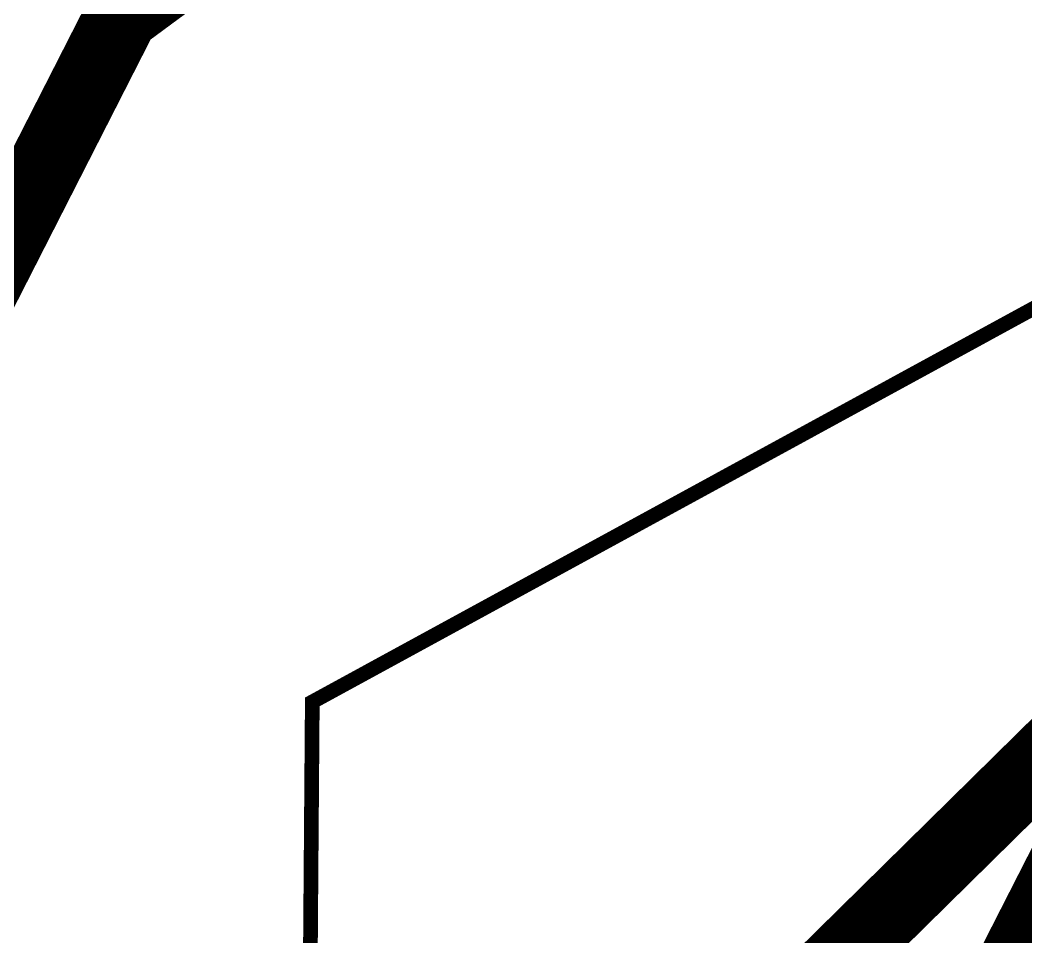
# Model space of a CAD drawing. Header units: metres. Extents: x 326467 to 340077, y 1811030 to 1824953.
# Drawn here: x 327669.52 to 327711.06, y 1814326.18 to 1814364.04 of the extents above; entities that cross this region are included whole.
import ezdxf

# ---------------------------------------------------------------- set-up
doc = ezdxf.new("R2010")
doc.units = ezdxf.units.M
doc.header["$MEASUREMENT"] = 0
for name, color, linetype in [('CRZ LINE FOR RIVER OR CREEK', 84, 'Continuous'), ('HAZARDS LINE', 1, 'Continuous'), ('HIGH TIDE LINE', 6, 'Continuous'), ('INTERTIDAL ZONE', 5, 'Continuous'), ('NDZ-200M FROM CRZ', 30, 'Continuous'), ('SURVEY PLOT BOUNDARY', 35, 'Continuous')]:
    doc.layers.add(name, color=color, linetype=linetype)

# ---------------------------------------------------------------- blocks, each defined once
blk = doc.blocks.new('16')
at = {"layer": 'CRZ LINE FOR RIVER OR CREEK', "ltscale": 0.1, "const_width": 3.032, "flags": 128}
blk.add_lwpolyline([(327591.937, 1814243.581), (327622.521, 1814277.713), (327657.303, 1814332.029), (327673.722, 1814364.249), (327706.249, 1814388.258), (327761.563, 1814408.246), (327815.483, 1814411.46), (327847.921, 1814411.425), (327886.199, 1814446.036), (327904.905, 1814461.526), (327917.001, 1814457.39), (327916.923, 1814447.282), (327894.886, 1814405.517), (327889.076, 1814377.773), (327895.837, 1814334.232), (327883.865, 1814289.259), (327867.072, 1814273.804), (327923.292, 1814224.851), (327949.562, 1814199.67), (327989.275, 1814131.345), (328008.19, 1814119.384), (328039.758, 1814124.891), (328083.279, 1814115.773), (328132.531, 1814097.893)], dxfattribs=at)
at = {"layer": 'HAZARDS LINE', "lineweight": 18, "const_width": 3.032}
blk.add_lwpolyline([(327664.764, 1814251.105), (327668.806, 1814251.074), (327668.837, 1814255.117), (327672.911, 1814259.129), (327672.973, 1814267.215), (327677.047, 1814271.227), (327677.14, 1814283.356), (327681.183, 1814283.325), (327681.308, 1814299.498), (327685.35, 1814299.466), (327685.413, 1814307.552), (327689.455, 1814307.521), (327689.486, 1814311.564), (327693.529, 1814311.533), (327693.56, 1814315.576), (327697.633, 1814319.588), (327734.296, 1814355.695), (327738.339, 1814355.664), (327742.412, 1814359.676), (327742.443, 1814363.719), (327746.486, 1814363.688), (327746.517, 1814367.731)], dxfattribs=at)
at = {"layer": 'HIGH TIDE LINE', "color": 220, "linetype": 'Continuous', "lineweight": 15, "true_color": 0xff00c5, "const_width": 3.032}
blk.add_lwpolyline([(327770.772, 1814367.543), (327770.74, 1814363.5), (327754.539, 1814359.582), (327738.276, 1814347.578), (327734.234, 1814347.609), (327722.044, 1814339.616), (327713.897, 1814331.593), (327709.792, 1814323.538), (327705.718, 1814319.526), (327705.687, 1814315.483), (327701.613, 1814311.471), (327701.582, 1814307.428), (327689.299, 1814287.306), (327685.194, 1814279.251), (327685.163, 1814275.208), (327681.027, 1814263.11), (327676.922, 1814255.055), (327668.806, 1814251.074), (327660.659, 1814243.05), (327648.469, 1814235.058), (327644.395, 1814231.046), (327644.364, 1814227.003), (327640.291, 1814222.991), (327636.186, 1814214.936)], dxfattribs=at)
at = {"layer": 'INTERTIDAL ZONE', "const_width": 3.032, "flags": 128}
blk.add_lwpolyline([(327722.597, 1814328.361), (327722.687, 1814340.038), (327722.044, 1814339.616), (327713.897, 1814331.593), (327709.792, 1814323.538), (327705.718, 1814319.526), (327705.687, 1814315.483), (327701.613, 1814311.471), (327701.582, 1814307.428), (327689.299, 1814287.306), (327685.194, 1814279.251), (327685.163, 1814275.208), (327681.027, 1814263.11), (327676.922, 1814255.055), (327689.143, 1814267.091), (327697.321, 1814279.157), (327709.574, 1814295.236), (327717.721, 1814303.26), (327725.821, 1814305.219)], close=True, dxfattribs=at)
at = {"layer": 'NDZ-200M FROM CRZ', "const_width": 3.032, "flags": 128}
for points in [[(328132.531, 1814097.893), (328083.279, 1814115.773), (328039.758, 1814124.891), (328008.19, 1814119.384), (327989.275, 1814131.345), (327949.562, 1814199.67), (327923.292, 1814224.851), (327867.072, 1814273.804), (327883.865, 1814289.259), (327895.837, 1814334.232), (327889.076, 1814377.773), (327894.886, 1814405.517), (327916.923, 1814447.282), (327917.001, 1814457.39), (327904.905, 1814461.526), (327886.199, 1814446.036), (327847.921, 1814411.425), (327815.483, 1814411.46), (327761.563, 1814408.246), (327706.249, 1814388.258), (327673.722, 1814364.249), (327657.303, 1814332.029), (327622.521, 1814277.713), (327591.937, 1814243.581)], [(327636.186, 1814214.936), (327640.291, 1814222.991), (327644.364, 1814227.003), (327644.395, 1814231.046), (327648.469, 1814235.058), (327660.659, 1814243.05), (327668.806, 1814251.074), (327676.922, 1814255.055), (327681.027, 1814263.11), (327685.163, 1814275.208), (327685.194, 1814279.251), (327689.299, 1814287.306), (327701.582, 1814307.428), (327701.613, 1814311.471), (327705.687, 1814315.483), (327705.718, 1814319.526), (327709.792, 1814323.538), (327713.897, 1814331.593), (327722.044, 1814339.616), (327734.234, 1814347.609), (327738.276, 1814347.578), (327754.539, 1814359.582), (327770.74, 1814363.5), (327770.772, 1814367.543)]]:
    blk.add_lwpolyline(points, dxfattribs=at)
at = {"layer": 'SURVEY PLOT BOUNDARY', "lineweight": 18, "const_width": 0.606}
for points in [[(327863.03, 1814273.835), (327846.798, 1814265.874), (327798.382, 1814278.378), (327802.425, 1814278.346), (327774.221, 1814290.694), (327681.495, 1814323.756), (327681.588, 1814335.885), (327754.664, 1814375.754), (327811.321, 1814383.404), (327962.388, 1814576.317), (327970.879, 1814628.815), (328063.761, 1814615.968), (328043.05, 1814551.435), (328042.987, 1814543.349), (328042.925, 1814535.263), (328014.441, 1814511.222), (328002.282, 1814507.273), (327965.557, 1814463.08), (327916.58, 1814402.808), (327875.313, 1814293.957), (327875.251, 1814285.871), (327871.146, 1814277.816)], [(327620.297, 1814251.449), (327522.062, 1814094.517), (327352.654, 1814144.344), (327516.161, 1814377.595), (327614.24, 1814514.311), (327711.851, 1814590.38), (327711.133, 1814497.39), (327754.664, 1814375.754), (327681.588, 1814335.885), (327681.495, 1814323.756), (327669.336, 1814319.806)]]:
    blk.add_lwpolyline(points, close=True, dxfattribs=at)

msp = doc.modelspace()

# ---------------------------------------------------------------- block references
msp.add_blockref('16', (0, 0))

doc.saveas('drawing.dxf')
